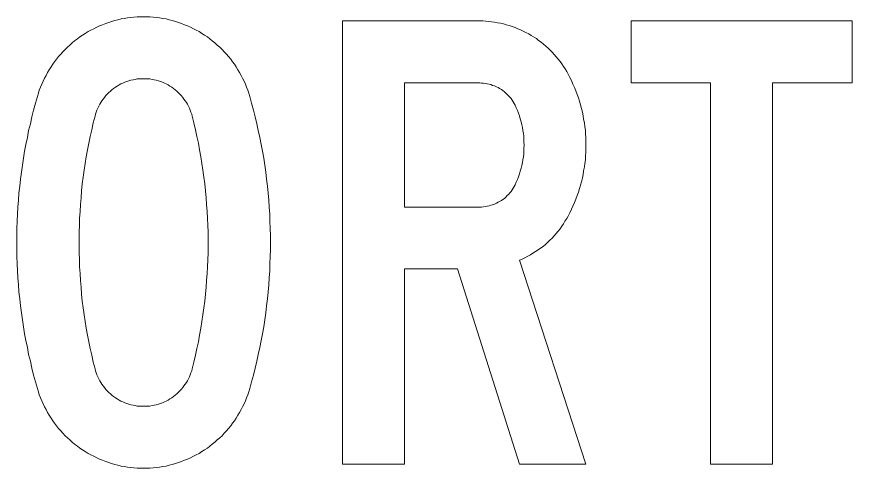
# Model space of a CAD drawing. Extents: x 0 to 420, y 0 to 297.
# Drawn here: x 209.72 to 232.38, y 189.93 to 202.16 of the extents above; entities that cross this region are included whole.
import ezdxf

# ---------------------------------------------------------------- set-up
doc = ezdxf.new("R2010")
doc.units = 0
doc.layers.add('L25', color=1, linetype='CONTINUOUS')

msp = doc.modelspace()

# ---------------------------------------------------------------- linework, layer by layer
at = {"layer": 'L25', "lineweight": 0}
for points in [[(216.043682, 192.081958), (216.090849, 192.263887), (216.144753, 192.445815), (216.19192, 192.634482), (216.232349, 192.823149), (216.272777, 193.005077), (216.313206, 193.193744), (216.353634, 193.382411), (216.387325, 193.571078), (216.421015, 193.759744), (216.447968, 193.948411), (216.47492, 194.137078), (216.495134, 194.325745), (216.522087, 194.514411), (216.542301, 194.703078), (216.555777, 194.898483), (216.569254, 195.08715), (216.58273, 195.275816), (216.589468, 195.464483), (216.596206, 195.659888), (216.602944, 195.848555), (216.602944, 196.037222), (216.602944, 196.232626), (216.596206, 196.421293), (216.589468, 196.616698), (216.58273, 196.805365), (216.569254, 196.994032), (216.555777, 197.182698), (216.542301, 197.378103), (216.522087, 197.56677), (216.495134, 197.755437), (216.47492, 197.944103), (216.447968, 198.13277), (216.421015, 198.321437), (216.387325, 198.510104), (216.353634, 198.69877), (216.313206, 198.887437), (216.272777, 199.076104), (216.232349, 199.258032), (216.19192, 199.446699), (216.144753, 199.628628), (216.090849, 199.817295), (216.043682, 199.999223), (216.01673, 200.086819), (215.989777, 200.167676), (215.956087, 200.248533), (215.922396, 200.32939), (215.888706, 200.410247), (215.848277, 200.491104), (215.807848, 200.565224), (215.76742, 200.646081), (215.720253, 200.7202), (215.673087, 200.794319), (215.62592, 200.868438), (215.572015, 200.935819), (215.524848, 201.009938), (215.464205, 201.077319), (215.410301, 201.137962), (215.349658, 201.205343), (215.289015, 201.265986), (215.228372, 201.333367), (215.160991, 201.387272), (215.09361, 201.447914), (215.026229, 201.501819), (214.958848, 201.555724), (214.891467, 201.609629), (214.817348, 201.656795), (214.743229, 201.703962), (214.66911, 201.751129), (214.588253, 201.791557), (214.514134, 201.831986), (214.433276, 201.872415), (214.352419, 201.906105), (214.271562, 201.939796), (214.190705, 201.973486), (214.109848, 202.000438), (214.028991, 202.027391), (213.941395, 202.054343), (213.8538, 202.074558), (213.772943, 202.094772), (213.685348, 202.108248), (213.597752, 202.121724), (213.510157, 202.1352), (213.422562, 202.141939), (213.334966, 202.148677), (213.247371, 202.155415), (213.159776, 202.155415), (213.072181, 202.155415), (212.984585, 202.148677), (212.89699, 202.141939), (212.816133, 202.1352), (212.728538, 202.121724), (212.640942, 202.108248), (212.553347, 202.094772), (212.465752, 202.074558), (212.384895, 202.054343), (212.297299, 202.027391), (212.216442, 202.000438), (212.135585, 201.973486), (212.04799, 201.939796), (211.967133, 201.906105), (211.893013, 201.872415), (211.812156, 201.831986), (211.731299, 201.791557), (211.65718, 201.751129), (211.583061, 201.703962), (211.508942, 201.656795), (211.434823, 201.609629), (211.367442, 201.555724), (211.293323, 201.501819), (211.225942, 201.447914), (211.165299, 201.387272), (211.097918, 201.333367), (211.037275, 201.265986), (210.976632, 201.205343), (210.915989, 201.137962), (210.855346, 201.077319), (210.801442, 201.009938), (210.747537, 200.935819), (210.70037, 200.868438), (210.653203, 200.794319), (210.606037, 200.7202), (210.55887, 200.646081), (210.518441, 200.565224), (210.478013, 200.491104), (210.437584, 200.410247), (210.403894, 200.32939), (210.370203, 200.248533), (210.336513, 200.167676), (210.30956, 200.086819), (210.282608, 199.999223), (210.235441, 199.817295), (210.181537, 199.628628), (210.13437, 199.446699), (210.093941, 199.258032), (210.046775, 199.076104), (210.013084, 198.887437), (209.972655, 198.69877), (209.938965, 198.510104), (209.905275, 198.321437), (209.878322, 198.13277), (209.85137, 197.944103), (209.824417, 197.755437), (209.804203, 197.56677), (209.783989, 197.378103), (209.770513, 197.182698), (209.757036, 196.994032), (209.74356, 196.805365), (209.736822, 196.616698), (209.730084, 196.421293), (209.723346, 196.232626), (209.723346, 196.037222), (209.723346, 195.848555), (209.730084, 195.659888), (209.736822, 195.464483), (209.74356, 195.275816), (209.757036, 195.08715), (209.770513, 194.898483), (209.783989, 194.703078), (209.804203, 194.514411), (209.824417, 194.325745), (209.85137, 194.137078), (209.878322, 193.948411), (209.905275, 193.759744), (209.938965, 193.571078), (209.972655, 193.382411), (210.013084, 193.193744), (210.046775, 193.005077), (210.093941, 192.823149), (210.13437, 192.634482), (210.181537, 192.445815), (210.235441, 192.263887), (210.282608, 192.081958), (210.30956, 191.994363), (210.336513, 191.913506), (210.370203, 191.832648), (210.403894, 191.751791), (210.437584, 191.670934), (210.478013, 191.590077), (210.518441, 191.515958), (210.55887, 191.435101), (210.606037, 191.360981), (210.653203, 191.286862), (210.70037, 191.212743), (210.747537, 191.145362), (210.801442, 191.071243), (210.855346, 191.003862), (210.915989, 190.936481), (210.976632, 190.875838), (211.037275, 190.808457), (211.097918, 190.747815), (211.165299, 190.69391), (211.225942, 190.633267), (211.293323, 190.579362), (211.367442, 190.525457), (211.434823, 190.471553), (211.508942, 190.424386), (211.583061, 190.377219), (211.65718, 190.330052), (211.731299, 190.289624), (211.812156, 190.249195), (211.893013, 190.208767), (211.967133, 190.175076), (212.04799, 190.141386), (212.135585, 190.107695), (212.216442, 190.080743), (212.297299, 190.05379), (212.384895, 190.026838), (212.465752, 190.006624), (212.553347, 189.986409), (212.640942, 189.972933), (212.728538, 189.959457), (212.816133, 189.945981), (212.89699, 189.939243), (212.984585, 189.932505), (213.072181, 189.925767), (213.159776, 189.925767), (213.247371, 189.925767), (213.334966, 189.932505), (213.422562, 189.939243), (213.510157, 189.945981), (213.597752, 189.959457), (213.685348, 189.972933), (213.772943, 189.986409), (213.8538, 190.006624), (213.941395, 190.026838), (214.028991, 190.05379), (214.109848, 190.080743), (214.190705, 190.107695), (214.271562, 190.141386), (214.352419, 190.175076), (214.433276, 190.208767), (214.514134, 190.249195), (214.588253, 190.289624), (214.66911, 190.330052), (214.743229, 190.377219), (214.817348, 190.424386), (214.891467, 190.471553), (214.958848, 190.525457), (215.026229, 190.579362), (215.09361, 190.633267), (215.160991, 190.69391), (215.228372, 190.747815), (215.289015, 190.808457), (215.349658, 190.875838), (215.410301, 190.936481), (215.464205, 191.003862), (215.524848, 191.071243), (215.572015, 191.145362), (215.62592, 191.212743), (215.673087, 191.286862), (215.720253, 191.360981), (215.76742, 191.435101), (215.807848, 191.515958), (215.848277, 191.590077), (215.888706, 191.670934), (215.922396, 191.751791), (215.956087, 191.832648), (215.989777, 191.913506), (216.01673, 191.994363), (216.043682, 192.081958)], [(224.675186, 200.598914), (224.634757, 200.673033), (224.594328, 200.740414), (224.547162, 200.807795), (224.499995, 200.875176), (224.452828, 200.942557), (224.405662, 201.009938), (224.351757, 201.070581), (224.297852, 201.131224), (224.243947, 201.191867), (224.183304, 201.25251), (224.1294, 201.306414), (224.068757, 201.360319), (224.008114, 201.414224), (223.940733, 201.468129), (223.873352, 201.515295), (223.812709, 201.562462), (223.73859, 201.609629), (223.671209, 201.650057), (223.603828, 201.690486), (223.529709, 201.730915), (223.45559, 201.764605), (223.381471, 201.798295), (223.307352, 201.831986), (223.233233, 201.865676), (223.152375, 201.892629), (223.078256, 201.919581), (222.997399, 201.939796), (222.92328, 201.96001), (222.842423, 201.980224), (222.761566, 201.9937), (222.680709, 202.007177), (222.599851, 202.020653), (222.518994, 202.027391), (222.438137, 202.034129), (222.35728, 202.040867), (222.276423, 202.040867), (218.556993, 202.040867), (218.556993, 190.040314), (220.234779, 190.040314), (220.234779, 195.322983), (221.676732, 195.322983), (223.354518, 190.040314), (225.153591, 190.040314), (223.354518, 195.558817), (223.428637, 195.592507), (223.502757, 195.626198), (223.576876, 195.666626), (223.650995, 195.707055), (223.718376, 195.747483), (223.792495, 195.79465), (223.859876, 195.841817), (223.927257, 195.888983), (223.994638, 195.93615), (224.055281, 195.990055), (224.115923, 196.04396), (224.176566, 196.104603), (224.237209, 196.158507), (224.291114, 196.21915), (224.345019, 196.286531), (224.398924, 196.347174), (224.452828, 196.414555), (224.499995, 196.481936), (224.547162, 196.549317), (224.58759, 196.616698), (224.634757, 196.690817), (224.675186, 196.758198), (224.722352, 196.845793), (224.762781, 196.940127), (224.803209, 197.027722), (224.843638, 197.122055), (224.884067, 197.216389), (224.917757, 197.310722), (224.951448, 197.405056), (224.9784, 197.499389), (225.005352, 197.593722), (225.032305, 197.688056), (225.059257, 197.789127), (225.079472, 197.88346), (225.092948, 197.984532), (225.113162, 198.085603), (225.126638, 198.179937), (225.140114, 198.281008), (225.146852, 198.38208), (225.153591, 198.483151), (225.153591, 198.577485), (225.153591, 198.678556), (225.153591, 198.779628), (225.153591, 198.880699), (225.146852, 198.98177), (225.140114, 199.082842), (225.126638, 199.177175), (225.113162, 199.278247), (225.092948, 199.379318), (225.079472, 199.473652), (225.059257, 199.574723), (225.032305, 199.669056), (225.005352, 199.770128), (224.9784, 199.864461), (224.951448, 199.958795), (224.917757, 200.053128), (224.884067, 200.147461), (224.843638, 200.241795), (224.803209, 200.32939), (224.762781, 200.423723), (224.722352, 200.511319)], [(228.536116, 190.040314), (228.536116, 200.363081), (226.379924, 200.363081), (226.379924, 202.040867), (232.376832, 202.040867), (232.376832, 200.363081), (230.213902, 200.363081), (230.213902, 190.040314), (228.536116, 190.040314)], [(214.480443, 192.621006), (214.52761, 192.802934), (214.568038, 192.984863), (214.608467, 193.166792), (214.648896, 193.34872), (214.682586, 193.530649), (214.716277, 193.719316), (214.743229, 193.901244), (214.770181, 194.083173), (214.797134, 194.27184), (214.824086, 194.453769), (214.8443, 194.642435), (214.857777, 194.831102), (214.871253, 195.013031), (214.884729, 195.201697), (214.898205, 195.383626), (214.904943, 195.572293), (214.911681, 195.76096), (214.911681, 195.949626), (214.911681, 196.131555), (214.911681, 196.320222), (214.904943, 196.508888), (214.898205, 196.690817), (214.884729, 196.879484), (214.871253, 197.068151), (214.857777, 197.250079), (214.8443, 197.438746), (214.824086, 197.627413), (214.797134, 197.809341), (214.770181, 197.998008), (214.743229, 198.179937), (214.716277, 198.361865), (214.682586, 198.550532), (214.648896, 198.732461), (214.608467, 198.914389), (214.568038, 199.096318), (214.52761, 199.278247), (214.480443, 199.460175), (214.466967, 199.51408), (214.446753, 199.567985), (214.426538, 199.62189), (214.406324, 199.675795), (214.379372, 199.729699), (214.352419, 199.783604), (214.325467, 199.830771), (214.291776, 199.877938), (214.258086, 199.925104), (214.224395, 199.972271), (214.183967, 200.019438), (214.143538, 200.059866), (214.10311, 200.100295), (214.062681, 200.140723), (214.015514, 200.174414), (213.975086, 200.214842), (213.927919, 200.248533), (213.874014, 200.275485), (213.826848, 200.309176), (213.772943, 200.336128), (213.725776, 200.356342), (213.671871, 200.383295), (213.617967, 200.403509), (213.564062, 200.416985), (213.503419, 200.4372), (213.449514, 200.450676), (213.395609, 200.457414), (213.334966, 200.47089), (213.281062, 200.47089), (213.220419, 200.477628), (213.159776, 200.477628), (213.105871, 200.477628), (213.045228, 200.47089), (212.991323, 200.47089), (212.930681, 200.457414), (212.876776, 200.450676), (212.816133, 200.4372), (212.762228, 200.416985), (212.708323, 200.403509), (212.654419, 200.383295), (212.600514, 200.356342), (212.546609, 200.336128), (212.499442, 200.309176), (212.445538, 200.275485), (212.398371, 200.248533), (212.351204, 200.214842), (212.304037, 200.174414), (212.263609, 200.140723), (212.22318, 200.100295), (212.176014, 200.059866), (212.142323, 200.019438), (212.101894, 199.972271), (212.068204, 199.925104), (212.034514, 199.877938), (212.000823, 199.830771), (211.973871, 199.783604), (211.946918, 199.729699), (211.919966, 199.675795), (211.899752, 199.62189), (211.879537, 199.567985), (211.859323, 199.51408), (211.845847, 199.460175), (211.79868, 199.278247), (211.758251, 199.096318), (211.717823, 198.914389), (211.677394, 198.732461), (211.643704, 198.550532), (211.610013, 198.361865), (211.583061, 198.179937), (211.54937, 197.998008), (211.529156, 197.809341), (211.502204, 197.627413), (211.481989, 197.438746), (211.468513, 197.250079), (211.448299, 197.068151), (211.441561, 196.879484), (211.428085, 196.690817), (211.421347, 196.508888), (211.414608, 196.320222), (211.414608, 196.131555), (211.414608, 195.949626), (211.414608, 195.76096), (211.421347, 195.572293), (211.428085, 195.383626), (211.441561, 195.201697), (211.448299, 195.013031), (211.468513, 194.831102), (211.481989, 194.642435), (211.502204, 194.453769), (211.529156, 194.27184), (211.54937, 194.083173), (211.583061, 193.901244), (211.610013, 193.719316), (211.643704, 193.530649), (211.677394, 193.34872), (211.717823, 193.166792), (211.758251, 192.984863), (211.79868, 192.802934), (211.845847, 192.621006), (211.859323, 192.567101), (211.879537, 192.513196), (211.899752, 192.459291), (211.919966, 192.405387), (211.946918, 192.351482), (211.973871, 192.297577), (212.000823, 192.25041), (212.034514, 192.203244), (212.068204, 192.156077), (212.101894, 192.10891), (212.142323, 192.061744), (212.176014, 192.021315), (212.22318, 191.980887), (212.263609, 191.940458), (212.304037, 191.906767), (212.351204, 191.866339), (212.398371, 191.832648), (212.445538, 191.805696), (212.499442, 191.772005), (212.546609, 191.745053), (212.600514, 191.724839), (212.654419, 191.697886), (212.708323, 191.677672), (212.762228, 191.664196), (212.816133, 191.643982), (212.876776, 191.630505), (212.930681, 191.623767), (212.991323, 191.610291), (213.045228, 191.610291), (213.105871, 191.603553), (213.159776, 191.603553), (213.220419, 191.603553), (213.281062, 191.610291), (213.334966, 191.610291), (213.395609, 191.623767), (213.449514, 191.630505), (213.503419, 191.643982), (213.564062, 191.664196), (213.617967, 191.677672), (213.671871, 191.697886), (213.725776, 191.724839), (213.772943, 191.745053), (213.826848, 191.772005), (213.874014, 191.805696), (213.927919, 191.832648), (213.975086, 191.866339), (214.015514, 191.906767), (214.062681, 191.940458), (214.10311, 191.980887), (214.143538, 192.021315), (214.183967, 192.061744), (214.224395, 192.10891), (214.258086, 192.156077), (214.291776, 192.203244), (214.325467, 192.25041), (214.352419, 192.297577), (214.379372, 192.351482), (214.406324, 192.405387), (214.426538, 192.459291), (214.446753, 192.513196), (214.466967, 192.567101), (214.480443, 192.621006)], [(222.276423, 197.00077), (220.234779, 197.00077), (220.234779, 200.363081), (222.276423, 200.363081), (222.323589, 200.356342), (222.377494, 200.356342), (222.431399, 200.349604), (222.478566, 200.336128), (222.53247, 200.32939), (222.579637, 200.315914), (222.626804, 200.2957), (222.680709, 200.282223), (222.727875, 200.255271), (222.775042, 200.235057), (222.815471, 200.208104), (222.862637, 200.181152), (222.903066, 200.1542), (222.943494, 200.120509), (222.983923, 200.086819), (223.024352, 200.053128), (223.058042, 200.012699), (223.091733, 199.979009), (223.125423, 199.93858), (223.152375, 199.891414), (223.186066, 199.850985), (223.213018, 199.803818), (223.233233, 199.76339), (223.266923, 199.689271), (223.300614, 199.615152), (223.327566, 199.541033), (223.354518, 199.466914), (223.374733, 199.386056), (223.401685, 199.311937), (223.415161, 199.23108), (223.435376, 199.156961), (223.448852, 199.076104), (223.462328, 198.995247), (223.469066, 198.921128), (223.475804, 198.84027), (223.475804, 198.759413), (223.482542, 198.678556), (223.475804, 198.597699), (223.475804, 198.52358), (223.469066, 198.442723), (223.462328, 198.361865), (223.448852, 198.281008), (223.435376, 198.206889), (223.415161, 198.126032), (223.401685, 198.051913), (223.374733, 197.971056), (223.354518, 197.896937), (223.327566, 197.822818), (223.300614, 197.748699), (223.266923, 197.674579), (223.233233, 197.60046), (223.213018, 197.553294), (223.186066, 197.512865), (223.152375, 197.465698), (223.125423, 197.42527), (223.091733, 197.384841), (223.058042, 197.344413), (223.024352, 197.310722), (222.983923, 197.270294), (222.943494, 197.236603), (222.903066, 197.209651), (222.862637, 197.17596), (222.815471, 197.149008), (222.775042, 197.128793), (222.727875, 197.101841), (222.680709, 197.081627), (222.626804, 197.061413), (222.579637, 197.047936), (222.53247, 197.03446), (222.478566, 197.020984), (222.431399, 197.014246), (222.377494, 197.007508), (222.323589, 197.00077)]]:
    msp.add_lwpolyline(points, close=True, dxfattribs=at)

doc.saveas('drawing.dxf')
